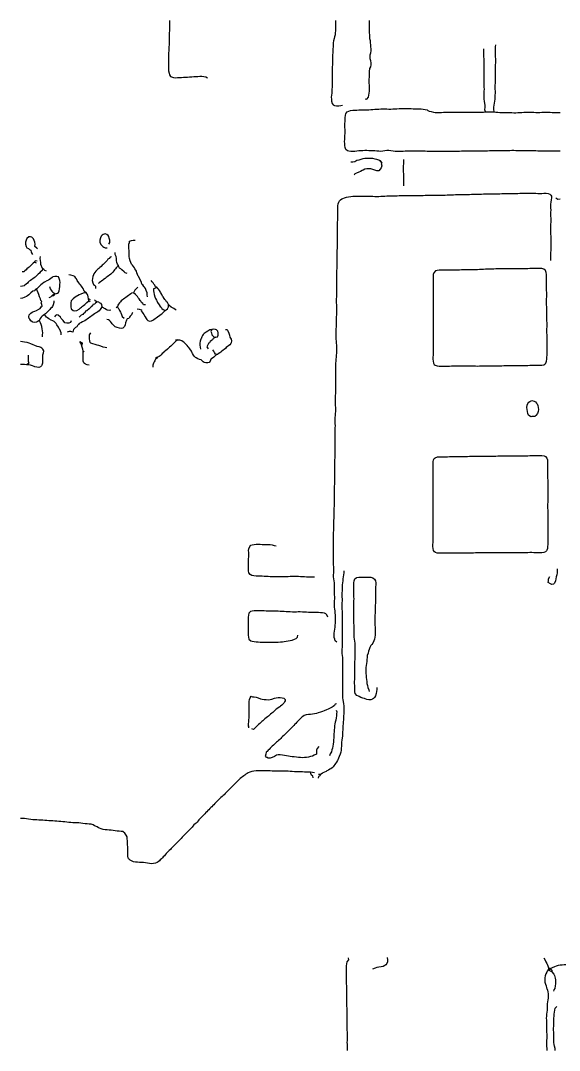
# Model space of a CAD drawing. Extents: x 0 to 511, y 0 to 511.
# Drawn here: x 0 to 268, y 0 to 511 of the extents above; entities that cross this region are included whole.
import ezdxf

# ---------------------------------------------------------------- set-up
doc = ezdxf.new("R2010")
doc.units = 0
doc.layers.get('0').update_dxf_attribs({"linetype": 'CONTINUOUS'})

msp = doc.modelspace()

# ---------------------------------------------------------------- linework, layer by layer
for points in [[(74.04, 511), (74.02, 510), (73.98, 509), (73.95, 508), (73.93, 507), (73.9, 506), (73.85, 505.01), (73.81, 504.01), (73.78, 503), (73.76, 502), (73.75, 501), (73.75, 500), (73.74, 499.01), (73.72, 498.01), (73.66, 497.02), (73.59, 496.03), (73.53, 495.01), (73.51, 494), (73.52, 493.01), (73.54, 492), (73.54, 491), (73.52, 490.01), (73.49, 489.02), (73.45, 488.02), (73.45, 487.01), (73.54, 486.04), (73.74, 484.93), (74.01, 484.01), (74.46, 483.25), (75.01, 483.02), (75.95, 482.72), (77.01, 482.67), (78.01, 482.73), (79.01, 482.78), (80, 482.83), (81, 482.86), (82.01, 482.9), (83, 482.97), (83.99, 483.06), (84.99, 483.15), (85.99, 483.22), (86.99, 483.29), (88, 483.33), (89.01, 483.35), (90.02, 483.35), (91.03, 483.29), (92.01, 483.05), (92.82, 482.59)], [(156.47, 511), (156.45, 509.98), (156.42, 508.99), (156.41, 508), (156.41, 507), (156.38, 505.99), (156.31, 504.98), (156.19, 503.97), (156.01, 503), (155.78, 502.07), (155.47, 500.92), (155.31, 499.98), (155.26, 499), (155.23, 497.99), (155.18, 496.99), (155.12, 495.99), (155.06, 495), (155.03, 494), (155.02, 493), (155.01, 492), (154.99, 491), (154.96, 490), (154.9, 489.01), (154.83, 488.01), (154.78, 487.01), (154.77, 486), (154.76, 485), (154.74, 484.01), (154.72, 483.02), (154.71, 482.01), (154.72, 481), (154.72, 480), (154.72, 479), (154.7, 478.01), (154.68, 477.01), (154.63, 476.03), (154.55, 474.95), (154.42, 473.97), (154.36, 472.99), (154.38, 472.01), (154.5, 471.04), (154.83, 469.92), (155.25, 469.17), (155.95, 468.89), (156.98, 468.72), (158.02, 468.74), (159.02, 468.88), (159.98, 469.07)], [(171.23, 472.21), (171.93, 472.09), (172.84, 473.05), (173.07, 473.99), (173.19, 474.99), (173.25, 476), (173.28, 477.01), (173.29, 478.01), (173.26, 479.02), (173.21, 480.01), (173.18, 480.99), (173.22, 481.98), (173.28, 482.99), (173.32, 484), (173.33, 485.01), (173.36, 486), (173.46, 486.94), (173.56, 487.2), (173.91, 488.02), (174.08, 488.99), (174.12, 490.01), (174.07, 491.01), (173.58, 492.06), (173.62, 492.99), (173.71, 494.08), (173.93, 495.02), (174.14, 495.98), (174.17, 497.01), (174.07, 498.01), (173.98, 499), (173.9, 499.99), (173.84, 500.98), (173.57, 501.97), (173.5, 503), (173.42, 504), (173.37, 505), (173.34, 506), (173.32, 507.01), (173.31, 508), (173.32, 509), (173.34, 509.99), (173.35, 511)], [(230.98, 465.67), (230.56, 466.75), (230.86, 467.98), (230.76, 468.97), (230.6, 469.94), (230.38, 471.04), (230.25, 472.02), (230.21, 473), (230.23, 473.99), (230.3, 474.98), (230.36, 475.99), (230.37, 477), (230.33, 478.02), (230.3, 479.01), (230.28, 480), (230.29, 480.99), (230.32, 481.99), (230.35, 482.98), (230.35, 484), (230.32, 485.02), (230.28, 486.01), (230.28, 487), (230.31, 487.99), (230.35, 489), (230.35, 490.01), (230.31, 491.01), (230.26, 492.01), (230.2, 493.01), (230.15, 494.01), (230.12, 495), (230.14, 495.99), (230.18, 496.99)], [(235.89, 499.02), (235.8, 498.01), (235.77, 497), (235.76, 496), (235.76, 495), (235.78, 493.99), (235.81, 492.99), (235.85, 492), (235.87, 491), (235.87, 490), (235.83, 489.01), (235.76, 488.02), (235.7, 487.01), (235.72, 485.99), (235.77, 484.99), (235.81, 484), (235.81, 483), (235.78, 482.01), (235.74, 481.01), (235.68, 480.02), (235.64, 479.01), (235.63, 478), (235.66, 476.99), (235.68, 475.99), (235.67, 475), (235.64, 474.01), (235.59, 473.01), (235.55, 471.98), (235.45, 470.96), (235.31, 469.96), (235.15, 468.97), (235, 468), (235, 467), (235.01, 465.76)], [(161.16, 457), (161.14, 458), (161.13, 459), (161.14, 460), (161.18, 460.99), (161.24, 461.99), (161.28, 462.99), (161.34, 463.99), (161.55, 464.92), (161.77, 465.13), (162.22, 465.67), (162.99, 466.03), (163.93, 466.32), (165.02, 466.52), (166.01, 466.58), (167.01, 466.62), (168.01, 466.65), (169.01, 466.67), (170.01, 466.7), (171.01, 466.72), (172.01, 466.74), (173.01, 466.77), (174.01, 466.83), (175.01, 466.9), (176, 466.98), (177, 467.04), (178, 467.1), (178.99, 467.14), (180, 467.17), (181.01, 467.17), (182, 467.14), (183, 467.13), (184, 467.13), (185, 467.15), (185.99, 467.18), (186.98, 467.24), (187.99, 467.32), (189, 467.38), (189.99, 467.42), (190.98, 467.43), (191.99, 467.43), (193, 467.4), (194.01, 467.35), (195.02, 467.29), (196.01, 467.23), (197.01, 467.19), (198, 467.17), (199, 467.15), (200.01, 467.1), (200.99, 466.94), (201.89, 466.67), (202.27, 466.44), (203.04, 466.1), (203.95, 465.84), (205.09, 465.56), (206.01, 465.4), (206.99, 465.38), (207.99, 465.4), (209.03, 465.43), (210.04, 465.49), (211.03, 465.55), (212.02, 465.59), (213.01, 465.61), (214, 465.61), (215, 465.61), (216, 465.59), (217, 465.58), (218.01, 465.58), (219, 465.59), (220, 465.6), (221, 465.59), (222, 465.58), (223.01, 465.58), (224.01, 465.59), (225, 465.6), (226, 465.6), (227, 465.6), (228, 465.59), (229.01, 465.59), (230.01, 465.61), (230.98, 465.67)], [(230.98, 465.67), (231.96, 465.67), (233.01, 465.67), (234.04, 465.76), (235.01, 465.76)], [(235.01, 465.76), (236.08, 465.59), (237.04, 465.49), (238.02, 465.41), (239, 465.37), (239.99, 465.38), (241, 465.4), (242.02, 465.4), (243.03, 465.37), (244.02, 465.34), (245.01, 465.31), (246, 465.31), (246.98, 465.32), (247.97, 465.36), (249.03, 465.42), (250.02, 465.48), (251, 465.54), (252, 465.56), (253.02, 465.57), (254.03, 465.53), (255.03, 465.48), (256.01, 465.44), (256.99, 465.42), (258, 465.45), (259, 465.48), (260, 465.51), (260.99, 465.51), (262.01, 465.5), (263.02, 465.48), (264.02, 465.44), (265.02, 465.4), (266.02, 465.35), (267, 465.34), (267.98, 465.35)], [(268, 446.23), (267, 446.23), (266, 446.22), (265, 446.22), (264, 446.22), (263, 446.22), (262, 446.23), (261, 446.23), (260, 446.24), (259, 446.24), (258, 446.26), (257.01, 446.28), (256.01, 446.3), (255.01, 446.31), (254, 446.33), (253, 446.34), (252, 446.35), (251, 446.36), (250, 446.36), (249, 446.37), (248.01, 446.39), (246.98, 446.42), (245.99, 446.45), (244.99, 446.46), (244, 446.46), (243, 446.44), (241.99, 446.41), (240.99, 446.38), (239.99, 446.36), (239, 446.35), (238, 446.35), (237, 446.34), (236, 446.34), (235, 446.33), (234, 446.32), (232.99, 446.3), (231.99, 446.28), (231, 446.26), (230, 446.25), (229, 446.24), (228, 446.22), (227, 446.21), (226, 446.2), (225, 446.2), (224, 446.21), (223, 446.21), (222, 446.21), (221, 446.2), (220, 446.18), (219, 446.15), (218, 446.12), (217, 446.11), (216, 446.1), (215, 446.1), (214, 446.11), (213, 446.12), (212, 446.12), (211, 446.11), (210, 446.1), (209, 446.09), (208, 446.07), (207, 446.06), (206, 446.04), (205, 446.03), (204, 446.04), (203, 446.06), (202, 446.09), (201, 446.13), (200, 446.16), (199, 446.17), (198, 446.17), (197, 446.17), (196, 446.16), (195, 446.16), (194, 446.15), (193, 446.16), (192, 446.16), (190.99, 446.14), (189.99, 446.11), (189, 446.06), (188, 446.04), (187, 446.04), (186.01, 446.09), (185.03, 446.19), (183.9, 446.41), (183, 446.51), (181.92, 446.49), (180.95, 446.31), (179.99, 446.14), (179.01, 446.11), (178.02, 446.16), (177.03, 446.23), (176.04, 446.31), (175.04, 446.37), (174.03, 446.43), (172.99, 446.44), (172.01, 446.46), (170.98, 446.47), (169.97, 446.43), (168.96, 446.37), (167.96, 446.3), (166.97, 446.21), (165.99, 446.12), (165, 446.04), (164, 446.02), (163.05, 446.17), (162.33, 446.38), (161.5, 447.09), (161.22, 448.03), (161.08, 449.01), (161.01, 450), (160.99, 451), (161.03, 452), (161.09, 452.99), (161.14, 454), (161.17, 455), (161.17, 456), (161.16, 457)], [(177.94, 441.77), (177.01, 442.03), (176.06, 442.26), (174.96, 442.5), (173.98, 442.6), (173, 442.63), (172.01, 442.61), (171.03, 442.54), (170.05, 442.4), (168.98, 442.06), (168.05, 441.81), (167.07, 441.58), (166.03, 440.92), (165.04, 440.79), (164.01, 440.77)], [(179.66, 440.46), (179.12, 440.04), (179.41, 438.93), (179.12, 437.94), (178.7, 437.3), (178.01, 436.5), (176.92, 436.51), (175.93, 436.81), (175.03, 437.12), (174.06, 437.41), (173.03, 437.41), (171.98, 437.4), (170.95, 437.2), (170.1, 436.79), (169.72, 436.58), (168.92, 436.15), (168.05, 435.85), (166.86, 435.3), (166, 435), (165.78, 434.22)], [(178.87, 441.43), (178.94, 440.93), (178.43, 441.41), (177.94, 441.77)], [(178.87, 441.43), (177.94, 441.77)], [(179.66, 440.46), (178.87, 441.43)], [(190.26, 442.02), (190.22, 440.99), (190.15, 440), (190.11, 439), (190.09, 438), (190.09, 437), (190.11, 436), (190.15, 435.01), (190.2, 434), (190.24, 433), (190.26, 432), (190.26, 430.99), (190.25, 429.99), (190.24, 428.99)], [(157.16, 202.51), (156.33, 203.25), (156.06, 204.02), (155.83, 204.96), (155.74, 205.99), (155.8, 207.01), (155.92, 208.01), (156.07, 208.99), (156.21, 209.97), (156.34, 210.95), (156.44, 211.96), (156.49, 212.98), (156.51, 213.99), (156.49, 215.01), (156.43, 216.04), (156.34, 217.05), (156.22, 218.04), (156.08, 219.01), (155.95, 220), (155.9, 221), (155.93, 222), (155.99, 223), (156.04, 224), (156.04, 225), (156, 226), (155.96, 227), (155.93, 228), (155.93, 229), (155.93, 230), (155.91, 231), (155.86, 231.99), (155.79, 232.96), (155.56, 233.98), (155.49, 234.98), (155.49, 235.96), (155.56, 237.02), (155.61, 238.01), (155.6, 238.99), (155.56, 240.03), (155.51, 241.02), (155.48, 242), (155.48, 243), (155.49, 244), (155.5, 245), (155.49, 246.02), (155.45, 247.03), (155.4, 248.02), (155.38, 249.01), (155.39, 250), (155.41, 251.02), (155.44, 252.01), (155.45, 253.01), (155.46, 254.01), (155.46, 255.01), (155.48, 256.02), (155.52, 257.02), (155.56, 258.02), (155.59, 259.02), (155.62, 260.01), (155.64, 261.01), (155.66, 262.01), (155.69, 263.01), (155.74, 264.02), (155.8, 265.01), (155.84, 266), (155.85, 267), (155.84, 268), (155.84, 269), (155.86, 270), (155.89, 271), (155.93, 272), (155.96, 273), (155.97, 274), (155.96, 275), (155.95, 276), (155.95, 277), (155.96, 278), (155.97, 279), (156.01, 280), (156.05, 281), (156.08, 282), (156.08, 283), (156.06, 284), (156.05, 285), (156.06, 286), (156.08, 287), (156.1, 288), (156.11, 289), (156.11, 290), (156.13, 291), (156.15, 291.99), (156.18, 292.99), (156.22, 293.99), (156.25, 294.99), (156.26, 296), (156.25, 297.01), (156.22, 298.01), (156.2, 299), (156.2, 299.99), (156.23, 300.99), (156.26, 301.99), (156.28, 302.99), (156.29, 304), (156.29, 305), (156.27, 306), (156.27, 307), (156.29, 307.99), (156.33, 308.99), (156.36, 310), (156.35, 311.01), (156.33, 312.01), (156.33, 313), (156.35, 313.99), (156.4, 314.98), (156.48, 316.03), (156.56, 317.02), (156.59, 318), (156.57, 319.02), (156.5, 320.03), (156.46, 321), (156.45, 322.01), (156.47, 323.01), (156.5, 324.01), (156.52, 325.01), (156.53, 326), (156.53, 327), (156.54, 328), (156.55, 329), (156.56, 330), (156.58, 331), (156.58, 332), (156.57, 333.01), (156.54, 334.01), (156.54, 335), (156.57, 336.02), (156.6, 337.02), (156.64, 338.01), (156.66, 339.01), (156.66, 340), (156.67, 341), (156.7, 342.01), (156.77, 343.02), (156.88, 344.01), (156.97, 345), (157.04, 346), (157.06, 347), (157.06, 348), (157.05, 349), (157.02, 350), (156.98, 351), (156.92, 352), (156.85, 352.99), (156.79, 353.99), (156.76, 355), (156.75, 356), (156.79, 357.01), (156.84, 358.01), (156.89, 359.01), (156.94, 360), (156.98, 361), (156.99, 362), (156.99, 363), (156.99, 364), (157.02, 365), (157.04, 366), (157.05, 367), (157.05, 368), (157.05, 369), (157.03, 370), (157.01, 371), (157, 372), (157.01, 373), (157.03, 374), (157.06, 375), (157.08, 376), (157.08, 377), (157.05, 378), (157.04, 379), (157.06, 380), (157.1, 381), (157.14, 382), (157.15, 383), (157.15, 384), (157.15, 385), (157.15, 386), (157.17, 386.99), (157.2, 387.99), (157.24, 388.99), (157.26, 390), (157.27, 391), (157.25, 392.01), (157.24, 393), (157.23, 394), (157.25, 394.99), (157.29, 395.99), (157.33, 396.99), (157.35, 398), (157.36, 399), (157.36, 400), (157.37, 401), (157.4, 401.99), (157.42, 402.99), (157.43, 404), (157.4, 404.99), (157.41, 406), (157.42, 407), (157.44, 407.99), (157.47, 408.99), (157.49, 410), (157.51, 410.99), (157.52, 412), (157.54, 413), (157.53, 414), (157.54, 414.99), (157.57, 415.99), (157.6, 417), (157.61, 418.01), (157.65, 419.03), (157.8, 420.05), (158.1, 420.96), (158.46, 421.59), (158.98, 422.03), (159.66, 422.58), (160.11, 422.75), (160.97, 423.08), (161.93, 423.33), (162.91, 423.53), (164.03, 423.7), (165, 423.8), (165.99, 423.81), (167, 423.8), (168, 423.8), (169, 423.81), (170, 423.82), (171, 423.84), (172, 423.86), (173, 423.87), (174, 423.86), (174.99, 423.83), (175.99, 423.79), (177, 423.76), (178.01, 423.77), (179.01, 423.82), (180.01, 423.88), (181, 423.95), (182, 424), (183, 424.05), (184, 424.08), (185, 424.11), (186, 424.11), (187, 424.12), (188, 424.14), (189, 424.17), (190, 424.18), (191.01, 424.16), (192, 424.16), (193, 424.16), (194, 424.16), (195, 424.17), (196, 424.19), (196.99, 424.23), (197.99, 424.26), (199, 424.27), (200, 424.28), (200.99, 424.31), (201.99, 424.35), (202.99, 424.39), (204, 424.4), (205, 424.4), (206.01, 424.38), (207, 424.37), (208, 424.38), (208.99, 424.4), (209.99, 424.43), (210.99, 424.44), (211.99, 424.46), (212.99, 424.5), (213.98, 424.54), (215.01, 424.59), (216.01, 424.64), (217.01, 424.69), (218.01, 424.73), (219, 424.74), (219.99, 424.73), (221, 424.72), (222.01, 424.74), (223.01, 424.78), (224.01, 424.82), (225, 424.85), (226, 424.87), (227, 424.88), (228, 424.9), (229, 424.93), (230, 424.96), (231, 424.98), (232, 425.01), (233, 425.02), (234, 425.04), (235, 425.05), (236, 425.07), (237, 425.09), (238, 425.11), (238.99, 425.14), (240, 425.17), (241, 425.18), (242, 425.18), (243, 425.18), (244, 425.2), (245, 425.22), (245.99, 425.25), (246.99, 425.28), (247.99, 425.31), (249, 425.33), (250, 425.34), (251.01, 425.33), (252, 425.32), (253, 425.31), (254, 425.31), (255, 425.31), (256.01, 425.29), (257.01, 425.27), (258, 425.26), (259, 425.28), (259.99, 425.31), (261.01, 425.31), (262.04, 425.15), (262.9, 424.82), (263.43, 424.45), (263.79, 423.93), (263.81, 423.02), (263.59, 422.11), (263.35, 420.95), (263.27, 419.99), (263.27, 419.01), (263.31, 418.01), (263.33, 417), (263.32, 415.99), (263.3, 415), (263.3, 414), (263.33, 413.01), (263.35, 412), (263.35, 410.99), (263.32, 409.99), (263.3, 409), (263.27, 407.99), (263.25, 407), (263.27, 406), (263.31, 405.01), (263.37, 404.02), (263.39, 403.01), (263.39, 402), (263.38, 401), (263.37, 399.99), (263.36, 399), (263.35, 397.99), (263.33, 396.99), (263.29, 395.99), (263.23, 394.99), (263.19, 393.99), (263.19, 393), (263.24, 392.01)], [(267.96, 422.39), (266.93, 422.16), (265.93, 422.82)], [(8.48, 397.7), (8.02, 398.01), (7.11, 398.96), (7.25, 400.02), (7.06, 401.01), (6.81, 401.94), (6.45, 402.72), (6.15, 403.12), (5.67, 403.6), (4.94, 403.77), (4.03, 403.68), (3.11, 402.9), (2.75, 402.1), (2.46, 401.05), (2.47, 400.08), (2.79, 398.86), (3.16, 398.27), (3.92, 397.86), (4.48, 397.36), (5.02, 397.02), (5.18, 396.08), (5.49, 395.72), (5.98, 394.99)], [(43.79, 400.13), (44.34, 400.95), (44.29, 402.01), (44.09, 403.02), (43.8, 403.9), (43.51, 404.41), (42.93, 404.92), (42.02, 405.12), (41.03, 404.93), (40.56, 404.47), (40.06, 403.96), (39.67, 403.14), (39.33, 401.98), (39.36, 401.11), (39.86, 399.91), (40.31, 399.32), (40.91, 398.88), (41.38, 398.58), (42.1, 398.21), (43.03, 398.3)], [(63.04, 374), (62.95, 374.99), (62.81, 375.96), (62.34, 377.12), (61.98, 377.99), (61.48, 378.69), (61.19, 379.13), (60.77, 379.88), (60.2, 380.27), (60.04, 381.02), (59.73, 381.9), (59.11, 383.06), (58.67, 383.86), (58.49, 384.13), (58.09, 385.03), (57.82, 385.92), (57.52, 386.63), (57.2, 387.11), (56.79, 387.87), (56.55, 388.28), (56.05, 389.03), (55.57, 389.69), (55.18, 390.14), (54.81, 390.91), (54.41, 391.84), (54.13, 393.02), (54.01, 394), (53.94, 395), (53.9, 396), (53.86, 396.99), (53.81, 397.99), (53.78, 399), (53.85, 400.03), (54.07, 400.97), (54.14, 401.59), (55.02, 401.91), (56, 402.04), (57, 402.11)], [(10.95, 387.98), (10.59, 388.82), (10.42, 389.19), (10.12, 390.05), (10, 391), (9.82, 391.97), (9.76, 392.97), (9.86, 394)], [(44.47, 393.64), (43.96, 393.03), (43.41, 392.55), (43.03, 391.97), (42.54, 391.51), (42.03, 390.97), (41.58, 390.42), (41, 390), (40.47, 389.58), (39.98, 389.02), (39.45, 388.48), (38.93, 388.07), (38.4, 387.58), (37.9, 387.1), (37.46, 386.62), (36.95, 386.04), (36.42, 385.33), (36.23, 384.9), (35.91, 384.03), (35.67, 383.05), (35.58, 381.96), (35.82, 380.94), (36.22, 380.12), (36.77, 379.72), (37.18, 379.16), (37.28, 378.07)], [(45.1, 393.83), (44.47, 393.64)], [(44.84, 393.59), (44.47, 393.64)], [(48.48, 389.63), (48.13, 390.08), (47.78, 390.94), (47.67, 391.98), (47.61, 392.97), (47.48, 393.92), (47.04, 395), (47.02, 396)], [(6.89, 391.13), (6.3, 390.68), (5.8, 390.2), (5.29, 389.7), (4.8, 389.2), (4.27, 388.71), (3.78, 388.24), (3.19, 387.76), (2.71, 387.35), (2.09, 386.88), (1.59, 386.4), (0.86, 386.34)], [(8.19, 391.61), (7.23, 391.85), (6.89, 391.13)], [(7.96, 390.66), (6.89, 391.13)], [(48.48, 389.63), (48.18, 389), (47.49, 388.4), (47.19, 387.87), (46.7, 387.27), (46.25, 386.78), (45.76, 386.21), (45.27, 385.72), (44.78, 385.24), (44.19, 384.75), (43.7, 384.37), (43.09, 383.88), (42.56, 383.52), (41.98, 383.03), (41.27, 382.59), (40.82, 382.25), (40.22, 381.75), (39.72, 381.31), (39.1, 380.85), (38.71, 380.57)], [(52.9, 385.5), (51.97, 385.85), (51.39, 386.36), (50.31, 387.32), (49.78, 387.8), (49.14, 388.08), (48.74, 388.85), (48.48, 389.63)], [(10.95, 387.98), (10.77, 387.01), (9.76, 386.2), (9.33, 385.71), (8.81, 385.2), (8.32, 384.7), (7.8, 384.23), (7.24, 383.73), (6.76, 383.34), (6.07, 382.89), (5.53, 382.55), (4.92, 382.1), (4.29, 381.63), (3.83, 381.16), (3.37, 380.66), (2.85, 380.18), (2.19, 379.69), (1.8, 379.44), (0.97, 379.14), (0, 379.03)], [(16.95, 375.37), (17.81, 375.5), (18.26, 375.68), (18.8, 376.1), (19.15, 376.95), (19.4, 377.95), (19.49, 378.99), (19.57, 380.03), (19.64, 380.99), (19.54, 382.1), (19.19, 383.1), (18.76, 383.79), (18.03, 384.07), (16.99, 384.06), (16.09, 383.84), (15.66, 383.6), (14.97, 383.04), (14.33, 382.52), (13.87, 382.21), (13.09, 381.82), (11.92, 381.15), (11.13, 380.75), (10.69, 380.33), (10.11, 379.86), (9.53, 379.43), (9.12, 378.88), (8.53, 378.44), (8.08, 377.9)], [(12.83, 386.69), (12.01, 387.01), (11.51, 387.47), (10.95, 387.98)], [(32.77, 375.77), (31.55, 376.67), (31.14, 378.06), (30.62, 378.72), (30.27, 379.19), (29.79, 379.81), (29.37, 380.25), (28.87, 380.91), (28.14, 382.07), (27.73, 382.83), (27.44, 383.27), (26.93, 383.94), (26.15, 384.4), (24.96, 384.67), (23.97, 384.79)], [(204.9, 381), (204.89, 380), (204.9, 379), (204.92, 378), (204.95, 377), (204.95, 376), (204.93, 375), (204.91, 374), (204.88, 373), (204.88, 372), (204.88, 371), (204.89, 370), (204.91, 369), (204.93, 368), (204.93, 367), (204.92, 366), (204.92, 365), (204.92, 364), (204.94, 363), (204.96, 362), (204.98, 361), (204.99, 360), (204.98, 359), (204.96, 358), (204.96, 357), (204.97, 356), (205, 355), (205.01, 354), (205.01, 353), (204.99, 352), (204.96, 351), (204.93, 350), (204.92, 349), (204.92, 348), (204.93, 347), (204.93, 346), (204.9, 345.01), (204.86, 344.01), (204.84, 343), (204.9, 341.99), (205.1, 341.03), (205.47, 340.34), (205.98, 339.97), (206.92, 339.66), (207.99, 339.53), (209.01, 339.53), (210.01, 339.55), (211.01, 339.57), (212.01, 339.58), (213.01, 339.6), (214.01, 339.62), (215.01, 339.65), (216.01, 339.68), (217.01, 339.7), (218, 339.72), (219, 339.73), (220, 339.74), (221, 339.74), (222, 339.73), (222.99, 339.7), (223.99, 339.67), (224.99, 339.63), (226, 339.61), (227, 339.6), (228, 339.62), (229.01, 339.64), (230.01, 339.67), (231, 339.69), (232, 339.71), (233, 339.72), (234, 339.74), (235, 339.75), (236, 339.76), (237, 339.76), (238, 339.75), (239, 339.76), (240, 339.78), (241, 339.81), (242, 339.83), (243, 339.85), (244, 339.87), (245, 339.88), (246, 339.88), (247, 339.88), (248, 339.88), (249, 339.88), (250, 339.88), (251, 339.9), (252, 339.93), (253, 339.96), (254, 339.98), (255, 339.99), (256, 339.99), (257, 339.99), (258, 339.99), (258.99, 340.05), (259.93, 340.26), (260.37, 340.51), (260.87, 341.07), (261.19, 341.95), (261.36, 342.97), (261.45, 344.03), (261.52, 345.03), (261.57, 346.01), (261.59, 347.01), (261.59, 348), (261.6, 349.01), (261.62, 350.01), (261.64, 351.01), (261.65, 352), (261.63, 352.99), (261.6, 353.98), (261.56, 355.03), (261.49, 356.02), (261.46, 357), (261.48, 358.01), (261.5, 359.01), (261.52, 360), (261.5, 361.01), (261.46, 362.02), (261.42, 363.01), (261.39, 364), (261.38, 365), (261.4, 366.01), (261.42, 367.01), (261.4, 368.01), (261.37, 369.01), (261.33, 370.01), (261.3, 371), (261.3, 372), (261.32, 372.99), (261.36, 373.99), (261.38, 374.99), (261.38, 376.01), (261.33, 377.02), (261.28, 378.01), (261.26, 379), (261.27, 379.99), (261.29, 381), (261.29, 382), (261.27, 383), (261.25, 384.01), (261.22, 385.01), (261.09, 386.02), (260.81, 386.92), (259.93, 387.72), (259, 387.92), (258, 387.96), (257, 387.95), (256, 387.94), (255, 387.93), (254, 387.92), (253, 387.91), (252, 387.89), (251, 387.88), (250, 387.86), (249, 387.86), (248, 387.85), (247, 387.83), (246, 387.82), (245, 387.81), (244, 387.8), (243, 387.81), (242, 387.81), (241, 387.82), (240, 387.83), (239, 387.82), (238, 387.81), (237.01, 387.79), (236.01, 387.76), (235.01, 387.73), (234, 387.7), (233, 387.68), (232.01, 387.65), (231.01, 387.61), (229.97, 387.55), (228.98, 387.48), (227.99, 387.42), (226.99, 387.38), (226, 387.36), (225, 387.35), (224, 387.35), (223, 387.35), (222, 387.35), (221, 387.34), (219.99, 387.31), (218.99, 387.28), (217.99, 387.24), (216.99, 387.2), (216, 387.17), (215, 387.15), (214, 387.13), (213, 387.11), (212, 387.1), (211, 387.1), (210, 387.1), (209, 387.1), (208, 387.1), (207, 387.02), (206.09, 386.77), (205.24, 385.91), (205.01, 385), (204.92, 384), (204.91, 383), (204.9, 382), (204.9, 381)], [(16.95, 375.37), (16.08, 376.11), (15.75, 376.76), (15.32, 377.24), (14.87, 377.93), (14.56, 378.92)], [(58.28, 378.71), (57.78, 378.23), (57.25, 377.79), (56.78, 377.17), (56.38, 376.6), (56.02, 375.89)], [(67.67, 378.76), (66.96, 378.94), (66.68, 379.78), (66.23, 380.18), (65.81, 380.87), (65.33, 381.31), (64.95, 381.97)], [(67.67, 378.76), (67.02, 378.29), (66.09, 377.82), (66.04, 376.98), (66.18, 376.01), (66.29, 375.09), (66.76, 373.95), (67.04, 373.02), (67.5, 372.24), (67.69, 371.88), (68.07, 371.04), (68.83, 369.89), (69.31, 369.18), (69.76, 368.76), (70.22, 368.2), (70.86, 367.7), (71.88, 367.21)], [(73.47, 370.19), (73.06, 371.05), (72.52, 371.44), (72.16, 372.12), (71.62, 372.68), (71.31, 373.17), (70.88, 373.92), (70.56, 374.24), (70.14, 375.07), (69.73, 375.85), (69.46, 376.27), (69.05, 377.03), (68.57, 377.79), (68.13, 378.13), (67.67, 378.76)], [(8.08, 377.9), (7.3, 377.47), (7.02, 376.96), (6.15, 376.71), (5.06, 375.94), (4.06, 374.93), (3.48, 374.43), (2.97, 374.07), (2.14, 373.74), (1.79, 373.58), (0.93, 373.24), (0, 373.17)], [(9.08, 361.94), (8.26, 361.58), (7.9, 361.41), (7.01, 361.25), (6.17, 361.32), (5.76, 361.53), (5.07, 362.07), (4.61, 362.83), (4.33, 363.22), (4.18, 364.04), (4.26, 364.98), (5.1, 365.87), (5.82, 366.28), (6.17, 366.42), (7.04, 366.89), (7.93, 367.19), (9.07, 367.84), (9.81, 368.18), (10.16, 368.9), (10.69, 369.32), (10.49, 370.11), (10.31, 371.01), (10.52, 371.59), (10.12, 372.04), (9.89, 372.95), (9.46, 373.9), (9.03, 375.01), (8.69, 375.91), (8.28, 377.03), (8.08, 377.9)], [(14.21, 373.6), (15.11, 373.85), (16.03, 374.91)], [(16.95, 375.37), (16.5, 374.4), (15.81, 374.21), (16.03, 374.91)], [(16.03, 374.91), (16.95, 375.37)], [(32.77, 375.77), (31.98, 375.85), (31.09, 375.67), (29.9, 375.24), (29.06, 374.88), (28.29, 374.46), (27.89, 374.26), (27.11, 373.82), (26.07, 372.93), (25.58, 372.43), (25.15, 371.87), (25.02, 371), (24.92, 370), (24.97, 369), (25.13, 368.04), (26.1, 367.15), (27, 366.98), (27.94, 367.11), (29.09, 367.89), (29.78, 368.4), (30.19, 368.8), (30.81, 369.26), (31.25, 369.64), (31.86, 370.17), (32.9, 371.08), (33.85, 371.97)], [(33.69, 372.99), (33.63, 373.93), (33.46, 374.79), (33.25, 375.16), (32.77, 375.77)], [(56.02, 375.89), (55.17, 375.76), (54.7, 375.39), (54.11, 374.89), (53.53, 374.52), (52.95, 374.08), (52.22, 373.68), (51.74, 373.31), (51.15, 372.79), (50.68, 372.51), (50.05, 371.95), (49.57, 371.43), (49.17, 370.87), (48.66, 370.22), (48.3, 369.77), (48.21, 368.97)], [(62.01, 370.03), (60.98, 369.98), (60.72, 370.6), (60.14, 371.09), (59.73, 371.79), (59.38, 372.19), (58.97, 372.98), (58.41, 373.51), (58.13, 374.11), (57.59, 374.67), (57.07, 375.12), (56.02, 375.89)], [(16.52, 372.01), (16.59, 371.15), (16.26, 369.92), (15.9, 369.1), (15.47, 368.66), (14.93, 368.07), (14.5, 367.58), (13.95, 367.05), (13.4, 366.56), (12.95, 366.05), (12.33, 365.51), (11.94, 365.09)], [(40.4, 368.97), (39.88, 368.1), (39.6, 367.66), (39, 367), (38.33, 366.54), (37.9, 366.19), (37.14, 365.77), (36.65, 365.56), (36.01, 364.99), (35.34, 364.52), (34.88, 364.16), (34.22, 363.7), (33.75, 363.3), (33.12, 362.84), (32.62, 362.55), (31.97, 362.06), (31.15, 361.66), (30.77, 361.47), (29.97, 361.07), (29.14, 360.67), (28.8, 360.21), (28.26, 359.72), (27.96, 359.03), (27.24, 358.69), (26.21, 357.78), (25.97, 356.44), (25.02, 356.76), (24.07, 356.68), (23.09, 356.41)], [(37.88, 371.58), (37.93, 371.35), (37.3, 370.86), (36.79, 370.31), (35.97, 370.05), (35.66, 369.49), (35.02, 368.99), (34.01, 367.98), (32.97, 367.06), (32.3, 366.89), (31.95, 366.07), (31.22, 365.67), (30.93, 365.08), (30.06, 364.87), (29.06, 363.85)], [(33.85, 371.97), (33.69, 372.99)], [(34.72, 372.45), (33.69, 372.99)], [(34.53, 371.4), (33.85, 371.97)], [(36.65, 372.48), (37.06, 372.07), (37.88, 371.58)], [(37.88, 371.58), (38.72, 371.46), (39.09, 371.15), (39.74, 370.78), (40.18, 370.08), (40.4, 368.97)], [(44.84, 367.28), (44.03, 367.09), (43.18, 367.33), (42.71, 367.56), (41.98, 367.98), (40.53, 368.83), (40.4, 368.97)], [(48.21, 368.97), (47.48, 368.51)], [(48.21, 368.97), (48.53, 368.23), (48.78, 367.91), (49.22, 367.13), (49.56, 366.3), (49.86, 365.95), (50.2, 365.09), (50.53, 364.2), (51.46, 363.29)], [(57.99, 367.98), (58.89, 367.76), (60.06, 367.45), (59.94, 366.94), (60.43, 366.31), (60.76, 365.84), (61.19, 365.11), (61.92, 363.96), (62.36, 363.23), (62.71, 362.74), (63.17, 362.2), (63.97, 361.84), (65.01, 361.98), (65.77, 362.33), (66.23, 362.68), (66.85, 363.17), (67.36, 363.58), (67.95, 364.07), (69.1, 364.85), (69.77, 365.31), (70.28, 365.7), (70.82, 366.19), (71.37, 366.65), (71.88, 367.21)], [(71.88, 367.21), (72.32, 367.46), (72.99, 368.01), (73.55, 369), (73.47, 370.19)], [(77.21, 367.23), (76.78, 367.69), (76.09, 368.17), (74.85, 368.77), (73.66, 369.84), (73.47, 370.19)], [(11.94, 365.09), (11.2, 364.69), (10.73, 364.35), (10.18, 363.82), (9.77, 363.12), (9.54, 362.68), (9.08, 361.94)], [(20.21, 355), (20.19, 356.08), (19.84, 356.93), (19.43, 357.66), (19.23, 358.1), (18.84, 358.91), (18.07, 360.05), (17.61, 360.66), (17.12, 361.13), (16.64, 361.62), (15.99, 361.98), (15.14, 362.42), (14.02, 363.03), (13.42, 363.58), (12.9, 363.89), (11.94, 365.09)], [(25.06, 361.98), (24.85, 361.18), (24.04, 360.84), (22.95, 360.78), (22.06, 361.07), (21.16, 362.13), (20.6, 362.67), (20.21, 363.17), (19.81, 363.87), (18.72, 364.76), (18.02, 364.96), (17.4, 364.67), (16.91, 364.05)], [(55.78, 366.18), (55.45, 365.79), (55.04, 364.97), (54.46, 364.35), (54.1, 363.91), (53.73, 363.13), (52.94, 363.08), (52.57, 362.38), (52.14, 360.97), (51.97, 360.01), (51.55, 359.13), (50.85, 358.44), (49.96, 358.16), (49.07, 358.34), (47.93, 358.77), (47.05, 359.07), (46.65, 359.41), (45.98, 359.98), (45.44, 360.58), (45.14, 361.09), (44.67, 361.73), (44.11, 362.14), (43.63, 362.59), (42.9, 362.75)], [(10.83, 354.03), (10.95, 355), (11, 356), (10.95, 356.99), (10.79, 357.97), (10.51, 359.15), (10.28, 360.12), (9.92, 360.97), (9.44, 362.06), (9.08, 361.94)], [(95.04, 357.8), (94.05, 357.52), (93.02, 356.89), (92.22, 356.46), (91.21, 355.72), (90.74, 355.21), (90.43, 354.74), (90.01, 354), (89.69, 353.15), (89.6, 352.91), (89.28, 351.94), (89.09, 350.98), (89.04, 350), (89.17, 349.03), (89.34, 348.02)], [(95.04, 357.8), (94.69, 357.24), (94.51, 356.69), (94.78, 355.99), (95.05, 355.03), (96.01, 354.02), (97.02, 353.93)], [(97.94, 356.96), (97.27, 357.48), (96.86, 357.74), (95.98, 357.83), (95.04, 357.8)], [(101.87, 357.77), (102.57, 357.76), (102.98, 356.99), (103.53, 355.91), (103.76, 354.96), (103.91, 353.93), (104.66, 352.91), (104.79, 352.02), (104.67, 351.16), (104.47, 350.77), (103.96, 350.06), (103.3, 349.57), (102.84, 349.21), (102.2, 348.74), (101.72, 348.34), (101.1, 347.87), (100.58, 347.52), (100.02, 346.98), (99.48, 346.41), (98.95, 346.07), (98.18, 345.6), (97.79, 345.36)], [(42.9, 348.56), (41.96, 348.78), (40.97, 348.93), (39.89, 349.48), (38.95, 349.75), (37.99, 349.97), (37.09, 350.28), (35.9, 350.66), (34.87, 350.88), (34.49, 351.25), (34.39, 352.06), (34.32, 353.02), (34.23, 354.04), (34.21, 355.02), (34.85, 356.08)], [(79.06, 352.38), (77.9, 352.61), (76.89, 352.47)], [(97.02, 353.93), (95.75, 353.32), (95.36, 352.67), (94.81, 352.2), (94.25, 351.72), (93.79, 351.18), (93.4, 350.69), (92.96, 350.03), (92.45, 349.15), (93.18, 348.14)], [(97.02, 353.93), (97.8, 354.14), (98.13, 354.97), (98.19, 356.04), (97.94, 356.96)], [(0, 351.87), (0.98, 351.82), (1.95, 351.67), (3.13, 351.37), (4.03, 351.1), (4.91, 350.75), (6.09, 350.24), (6.97, 349.93), (8.06, 349.52), (9.09, 349.27), (9.99, 348.99), (10.54, 348.6), (10.93, 347.97), (11.46, 347.15), (11.24, 345.93), (10.96, 345.01), (10.85, 344.01), (10.84, 343), (10.85, 342), (10.81, 341.01), (10.62, 340.08), (10.43, 339.74), (9.92, 339.13), (9, 338.94), (8, 338.99), (7.1, 339.27), (6.67, 339.42), (5.94, 339.73), (4.99, 339.95), (4.02, 340.19), (3.01, 340.24)], [(30.25, 350.08), (29.94, 350.98), (29.5, 351.81)], [(29.5, 351.81), (30.54, 351.15), (30.42, 350), (30.25, 350.08)], [(31.12, 347.02), (30.9, 347.96), (30.61, 348.89), (30.25, 350.08)], [(79.06, 352.38), (78.85, 352.44), (77.84, 352.41), (77.1, 351.9), (76.64, 351.41), (76.07, 350.94), (75.71, 350.38), (75.1, 349.9), (74.66, 349.44), (74.05, 348.94), (73.5, 348.5), (73.01, 347.99), (71.93, 347.09), (71.29, 346.73), (70.81, 346.21), (70.33, 345.83), (69.89, 345.12), (69.26, 344.63), (68.8, 344.31), (68.01, 343.98)], [(97.79, 345.36), (96.99, 345.02), (96.54, 344.47), (96.01, 343.99), (94.89, 343.1), (94.45, 342.94), (94.1, 341.93), (93.66, 341.37), (92.96, 341.15), (92.03, 341.13), (91.23, 341.31), (90.76, 341.72), (90.13, 342.18), (89.64, 342.66), (88.94, 342.85), (88.05, 343.15), (87.25, 343.59), (86.89, 343.85), (86.4, 344.27), (85.97, 344.98), (85.44, 345.75), (85.28, 346.15), (84.88, 346.93), (84.1, 348.06), (83.65, 348.73), (83.24, 349.2), (82.76, 349.78), (82.27, 350.26), (81.79, 350.79), (81.25, 351.27), (80.79, 351.68), (80.03, 352.07), (79.06, 352.38)], [(97.79, 345.36), (96.87, 345.41), (96.41, 346.32), (95.98, 346.98), (95.49, 347.59)], [(3.85, 345.02), (3.78, 344), (3.77, 342.98), (3.72, 342.04), (4.04, 340.96), (3.27, 340.4), (3.01, 340.24)], [(34.02, 340.09), (33.07, 340.26), (32.3, 340.46), (31.81, 340.82), (31.44, 341.25), (31.13, 342.03), (31.02, 343), (31.04, 344), (31.11, 344.99), (31.15, 346), (31.12, 347.02)], [(31.65, 346.65), (31.12, 347.02)], [(68.01, 343.98), (67.58, 343.33), (67.08, 342.92), (66.72, 342.17), (66.34, 341.74), (65.99, 341), (65.73, 340.06), (65.69, 339)], [(68.01, 343.98), (67.08, 343.65)], [(3.01, 340.24), (2.03, 340.28), (1.04, 340.37), (0, 340.43)], [(253.42, 314.36), (252.37, 315.13), (252.02, 316.01), (251.78, 316.95), (251.59, 317.95), (251.5, 319.03), (251.71, 320.09), (252.06, 320.97), (252.49, 321.6), (252.97, 322.04), (253.95, 322.46), (255.08, 322.18), (255.82, 321.82), (256.32, 321.21), (256.59, 320.85), (256.91, 319.98), (257.13, 319.02), (257.22, 318.01), (257.12, 316.97), (256.85, 316.06), (256, 315), (255.41, 314.57), (254.78, 314.55), (253.94, 314.62), (253.42, 314.36)], [(261.88, 252), (261.86, 251), (261.81, 250.01), (261.69, 249.03), (261.41, 248.15), (261.17, 247.88), (260.77, 247.39), (259.98, 247.08), (259, 246.96), (258, 246.96), (257, 246.97), (256, 246.98), (255, 246.98), (254, 246.99), (253, 246.99), (252, 246.98), (251, 246.97), (250, 246.95), (249, 246.92), (248, 246.89), (247, 246.86), (246, 246.83), (245, 246.82), (244, 246.82), (242.99, 246.85), (242, 246.89), (241, 246.93), (240, 246.95), (239, 246.96), (238, 246.96), (237, 246.96), (236, 246.95), (235, 246.95), (234, 246.94), (233, 246.93), (232, 246.92), (231, 246.9), (230, 246.89), (229, 246.88), (228, 246.86), (227, 246.84), (226, 246.82), (225, 246.81), (224, 246.8), (223, 246.78), (222, 246.77), (221, 246.76), (220, 246.75), (219, 246.75), (218, 246.75), (217, 246.74), (216, 246.73), (215, 246.73), (214, 246.73), (213, 246.73), (212, 246.72), (211, 246.71), (210, 246.71), (209, 246.7), (208, 246.7), (206.96, 246.79), (206.03, 247.05), (205.56, 247.44), (205.14, 248.05), (204.93, 248.99), (204.86, 250), (204.87, 251), (204.88, 252), (204.89, 253), (204.9, 254), (204.91, 255), (204.93, 256), (204.95, 257), (204.98, 258), (205.01, 259), (205.02, 260), (205.02, 261), (204.99, 262), (204.97, 263), (204.98, 264), (205.01, 265), (205.02, 266), (205, 267), (204.96, 268), (204.93, 269), (204.91, 270), (204.92, 271), (204.95, 272), (204.99, 273), (205.01, 274), (205.01, 275), (204.99, 276), (204.97, 277), (204.97, 278), (204.98, 279), (205, 280), (205, 281), (204.99, 282), (204.97, 283), (204.94, 284), (204.92, 285), (204.92, 286), (204.94, 287), (204.95, 288), (204.95, 289), (204.94, 290), (204.93, 291), (204.97, 292), (205.13, 292.97), (205.5, 293.75), (205.94, 294.09), (207.03, 294.52), (208, 294.6), (209, 294.6), (210, 294.59), (211, 294.59), (212, 294.6), (213.01, 294.63), (214.01, 294.65), (215.01, 294.67), (216, 294.69), (217, 294.7), (218, 294.7), (219, 294.71), (220, 294.73), (221, 294.75), (222, 294.77), (223.01, 294.81), (224.01, 294.84), (225, 294.88), (226, 294.9), (227, 294.91), (228, 294.89), (229, 294.88), (230, 294.86), (231, 294.85), (232, 294.85), (233, 294.86), (234, 294.88), (235, 294.91), (236, 294.93), (237, 294.96), (238, 294.98), (239, 295), (240, 295.01), (241, 295.01), (242, 295.02), (243, 295.03), (244, 295.04), (245, 295.04), (246, 295.04), (247, 295.05), (248, 295.06), (249, 295.07), (250, 295.08), (251, 295.09), (252, 295.11), (253, 295.13), (254, 295.15), (255, 295.17), (256, 295.18), (257, 295.19), (258, 295.2), (259.01, 295.18), (260.01, 295.03), (260.78, 294.69), (261.45, 293.92), (261.67, 292.98), (261.73, 292), (261.76, 290.99), (261.78, 289.99), (261.8, 289), (261.82, 288), (261.81, 287), (261.79, 286), (261.79, 285), (261.82, 283.99), (261.86, 282.99), (261.88, 282), (261.89, 281), (261.88, 280), (261.87, 279), (261.85, 278), (261.85, 277), (261.87, 276), (261.9, 275), (261.9, 274), (261.88, 273.01), (261.84, 272.01), (261.81, 271), (261.81, 270), (261.82, 269), (261.86, 267.99), (261.89, 267), (261.9, 266), (261.9, 265), (261.89, 264), (261.9, 263), (261.91, 262), (261.93, 261), (261.93, 260), (261.92, 259), (261.9, 258), (261.87, 257), (261.85, 256), (261.85, 255), (261.86, 254), (261.88, 253), (261.88, 252)], [(146, 234.82), (145, 234.83), (144, 234.85), (143, 234.88), (142, 234.89), (141, 234.92), (140, 234.96), (139, 235.03), (138, 235.09), (137, 235.1), (136, 235.12), (135, 235.13), (133.99, 235.09), (133, 234.98), (132, 234.93), (131, 234.94), (130, 234.97), (129, 234.99), (128, 235.01), (127, 235.03), (126, 235.05), (125, 235.05), (124, 235.06), (123, 235.09), (122.01, 235.13), (121.01, 235.18), (120.02, 235.25), (119.02, 235.31), (118.01, 235.36), (117, 235.38), (115.88, 235.42), (115.07, 235.57), (114.85, 235.68), (114.09, 236.07), (113.42, 237.04), (113.26, 238.02), (113.18, 239.01), (113.14, 240), (113.14, 241), (113.16, 241.99), (113.21, 242.99), (113.26, 243.98), (113.31, 244.98), (113.33, 246), (113.31, 247.02), (113.3, 248), (113.4, 248.95), (113.87, 250.09), (114.35, 250.72), (115.04, 250.89), (115.99, 251.08), (117, 251.17), (118.01, 251.17), (119.01, 251.14), (120, 251.1), (121, 251.06), (122, 251.03), (123, 251.01), (124, 250.97), (124.97, 250.81), (125.95, 250.58), (127.03, 250.45)], [(160.53, 238), (160.53, 237.03), (160.44, 235.96), (160.3, 234.96), (160.16, 233.97), (160.02, 233), (159.88, 232.01), (159.78, 231.01), (159.74, 230), (159.72, 229.01), (159.68, 228.02), (159.63, 227.01), (159.62, 226), (159.64, 224.99), (159.67, 223.99), (159.68, 223), (159.66, 222.01), (159.63, 221), (159.63, 220), (159.65, 219), (159.67, 218), (159.69, 217), (159.7, 215.99), (159.7, 215), (159.7, 214), (159.7, 212.99), (159.73, 211.99), (159.76, 210.99), (159.79, 209.99), (159.82, 209), (159.81, 208), (159.79, 207.01), (159.77, 206.01), (159.75, 205), (159.75, 204), (159.77, 203), (159.79, 202), (159.77, 201.02), (159.71, 200.03), (159.61, 199.02), (159.58, 197.99), (159.66, 196.96), (159.77, 195.97), (159.88, 194.99), (159.94, 194), (159.96, 193), (159.94, 192), (159.91, 191), (159.91, 190), (159.93, 189), (159.95, 188), (159.94, 187), (159.92, 186), (159.89, 185), (159.87, 184), (159.87, 183), (159.88, 182), (159.91, 181), (159.94, 180), (159.95, 179), (159.95, 178), (159.93, 177), (159.92, 176), (159.94, 175), (160.04, 174), (160.21, 173.05), (160.46, 171.94), (160.61, 170.99), (160.65, 170.01), (160.59, 169), (160.55, 168), (160.52, 167.01), (160.47, 165.98), (160.4, 164.96), (160.33, 163.96), (160.25, 162.98), (160.17, 161.98), (160.1, 160.99), (160.04, 160), (160.01, 159), (159.98, 158), (159.94, 157), (159.87, 156.01), (159.72, 155.04), (159.54, 153.96), (159.46, 152.98), (159.42, 151.98), (159.39, 150.96), (159.33, 149.96), (159.24, 148.96), (159.07, 147.98), (158.79, 147.07), (158.32, 145.89), (158, 145), (157.58, 144.23), (157.37, 143.83), (156.97, 143.02), (156.49, 142.42), (156.14, 141.9), (155.65, 141.26), (155.23, 140.77), (154.75, 140.26), (154.14, 139.79), (153.64, 139.5), (152.96, 139.07), (152.15, 138.65), (151.78, 138.47), (150.96, 138.1), (150.17, 137.7), (149.74, 137.42), (149.04, 136.95)], [(266.59, 239), (266.61, 238.01), (266.52, 236.94), (266.31, 235.93), (266.07, 234.98), (265.86, 234.03), (265.65, 233.07), (265.18, 231.88), (264.68, 231.28), (263.95, 231.15), (263.18, 231.52), (262.08, 232.12), (262.32, 232.98), (262.23, 233.94), (262.98, 235.08)], [(176.97, 180), (176.95, 179.01), (176.85, 178.03), (176.68, 177.08), (176.25, 175.88), (175.86, 175.08), (175.29, 174.58), (174.85, 174.26), (174.01, 173.95), (172.99, 173.91), (172.01, 174.06), (171.12, 174.38), (170.79, 174.55), (169.95, 174.86), (169.03, 175.13), (168.27, 175.59), (167.84, 175.7), (167.11, 176.11), (166.22, 177.04), (166.06, 178), (166.02, 179), (166, 180), (165.96, 181), (165.94, 182), (165.94, 183), (165.97, 184), (166, 185), (166.03, 186), (166.05, 187), (166.06, 188), (166.04, 189), (166.02, 190), (166.02, 191), (166.05, 192), (166.09, 193), (166.14, 193.99), (166.18, 194.99), (166.22, 195.99), (166.25, 196.99), (166.24, 198), (166.23, 199.01), (166.23, 200), (166.24, 201), (166.16, 202.02), (166, 203), (165.85, 203.98), (165.75, 204.98), (165.71, 205.99), (165.69, 207), (165.69, 208), (165.68, 209), (165.66, 209.99), (165.63, 210.98), (165.58, 211.98), (165.55, 213), (165.56, 213.99), (165.56, 215), (165.56, 215.99), (165.54, 216.99), (165.52, 217.98), (165.51, 219), (165.52, 220), (165.54, 220.99), (165.59, 221.97), (165.62, 223.02), (165.64, 224), (165.61, 224.99), (165.57, 225.99), (165.55, 227), (165.57, 227.98), (165.6, 228.99), (165.59, 230.01), (165.6, 231), (165.61, 232.01), (165.74, 233.05), (166.01, 233.99), (166.74, 234.53), (167.08, 234.63), (168.02, 234.79), (169, 234.85), (170, 234.86), (171, 234.86), (172, 234.85), (173, 234.82), (173.99, 234.76), (174.93, 234.55), (175.86, 233.89), (176.24, 233.07), (176.41, 232.03), (176.4, 231), (176.37, 230.01), (176.36, 229), (176.34, 227.99), (176.32, 226.99), (176.31, 226), (176.33, 225.01), (176.33, 224), (176.29, 222.98), (176.25, 221.99), (176.2, 220.99), (176.16, 219.99), (176.13, 219), (176.1, 218), (176.07, 217), (176.04, 216), (176, 215), (175.95, 214), (175.93, 213), (175.96, 212), (176.04, 211), (176.12, 210.01), (176.17, 209.01), (176.2, 208.01), (176.2, 207), (176.16, 205.99), (176.04, 204.99), (175.83, 204.04), (175.5, 203.19), (174.94, 202.04), (174.55, 201.45), (174.06, 200.96), (173.66, 200.19), (173.44, 199.92), (173.15, 198.96), (172.89, 198.03), (172.59, 197.09), (172.24, 195.94), (172.13, 194.99), (172.03, 194), (171.92, 193.01), (171.79, 192.03), (171.66, 191.04), (171.56, 190.03), (171.51, 189.01), (171.53, 188.01), (171.58, 187.03), (171.64, 185.98), (171.72, 184.98), (171.81, 183.98), (171.92, 182.99), (172.08, 182.01), (172.27, 181.05), (172.52, 180.07), (172.93, 178.97), (173.2, 178.06)], [(152.59, 214.95), (152.16, 216.14), (151.66, 216.66), (150.99, 216.97), (150.01, 217.1), (149.01, 217.17), (148.02, 217.24), (147.02, 217.31), (146, 217.35), (145, 217.35), (144, 217.34), (143.02, 217.36), (142.03, 217.4), (140.97, 217.45), (140, 217.53), (138.94, 217.58), (137.88, 217.59), (137.03, 217.47), (136.01, 217.48), (135, 217.52), (133.98, 217.57), (132.98, 217.62), (131.98, 217.68), (130.99, 217.74), (129.99, 217.8), (128.99, 217.86), (128, 217.9), (127, 217.92), (126, 217.93), (125, 217.94), (124, 217.95), (123, 217.98), (122, 218.01), (121, 218.05), (120, 218.08), (119, 218.12), (118.01, 218.16), (117, 218.18), (115.99, 218.13), (115.01, 217.98), (114.17, 217.76), (113.36, 216.9), (113.17, 215.98), (113.09, 215), (113.06, 214), (113.05, 213), (113.06, 212), (113.08, 211), (113.1, 210), (113.12, 209), (113.12, 208), (113.09, 207), (113.1, 206), (113.19, 205.02), (113.39, 204.08), (114.31, 203.31), (115.05, 203.14), (115.98, 202.88), (116.98, 202.75), (117.99, 202.68), (118.98, 202.62), (119.99, 202.59), (120.99, 202.6), (121.99, 202.61), (122.99, 202.58), (123.99, 202.53), (124.99, 202.5), (125.99, 202.5), (126.98, 202.53), (127.98, 202.59), (129.04, 202.7), (130.03, 202.79), (131.01, 202.92), (131.99, 203.07), (132.96, 203.24), (133.93, 203.42), (134.94, 203.58), (136, 204), (136.85, 204.41), (137.53, 205.08), (137.7, 206.02)], [(113.18, 160.99), (113.21, 161.98), (113.31, 162.97), (113.41, 164.05), (113.49, 165.03), (113.52, 166), (113.51, 167.01), (113.48, 168.01), (113.47, 169), (113.47, 170), (113.47, 171), (113.49, 172), (113.56, 173.05), (113.75, 174.07), (114.06, 174.97), (114.56, 175.74), (115.22, 175.46), (116.03, 175.41), (117.09, 175.32), (118.01, 175.03), (119.17, 174.47), (120.05, 174.28), (121.01, 174.14), (122, 174.05), (123, 174.02), (123.98, 174.1), (124.88, 174.33), (126.08, 174.77), (126.99, 175.02), (127.99, 175.14), (129.01, 175.1), (129.97, 174.92), (130.7, 174.74), (131.45, 174.15), (131.41, 173.38), (131.1, 172.95), (130.76, 172.23), (130.23, 171.74), (129.75, 171.29), (129.16, 170.8), (128.78, 170.43), (128.02, 169.96), (127.35, 169.51), (126.87, 169.17), (126.27, 168.7), (125.78, 168.23), (125.25, 167.74), (124.77, 167.27), (124.18, 166.79), (123.71, 166.37), (123.1, 165.88), (122.63, 165.51), (122, 165), (121.39, 164.46), (120.91, 164.11), (120.33, 163.6), (119.84, 163.19), (119.27, 162.7), (118.78, 162.27), (118.2, 161.78), (117.71, 161.26), (117.25, 160.78), (116.77, 160.2), (116.17, 159.78), (115.74, 159.23), (114.86, 159.51)], [(156.97, 172.04), (156.32, 171.76), (155.94, 171.09), (155.23, 170.67), (154.79, 170.34), (154.04, 169.91), (153.18, 169.52), (152.83, 169.35), (152.03, 168.94), (150.86, 168.43), (149.97, 168.09), (149.06, 167.8), (147.87, 167.44), (146.95, 167.18), (146.01, 166.96), (145.02, 166.81), (144.02, 166.72), (143.03, 166.64), (141.9, 166.44), (140.95, 166.11), (140.22, 165.73), (139.76, 165.34), (139.14, 164.85), (138.65, 164.34), (138.16, 163.85), (137.68, 163.31), (137.2, 162.82), (136.72, 162.29), (136.19, 161.81), (135.7, 161.28), (135.2, 160.8), (134.71, 160.29), (134.2, 159.8), (133.71, 159.31), (133.18, 158.82), (132.68, 158.31), (132.19, 157.82), (131.71, 157.29), (131.19, 156.81), (130.7, 156.31), (130.18, 155.82), (129.69, 155.29), (129.21, 154.8), (128.73, 154.3), (128.16, 153.82), (127.66, 153.36), (127.12, 152.87), (126.63, 152.41), (126.08, 151.91), (125.57, 151.46), (125.05, 150.94), (124.5, 150.45), (124.06, 149.94), (123.5, 149.37), (123.06, 148.94), (122.55, 148.25), (122.06, 147.93), (121.82, 147.07), (121.57, 145.9), (122.19, 145.49)], [(156.69, 168.87), (157.03, 168), (157.01, 167), (156.88, 166.02), (156.73, 165.05), (156.54, 163.89), (156.29, 162.95), (156.13, 161.98), (156.02, 161), (155.93, 160.01), (155.85, 159.01), (155.77, 158.02), (155.69, 157.02), (155.61, 156.03), (155.54, 155.02), (155.48, 154.03), (155.4, 153.05), (155.26, 151.97), (155.1, 150.98), (154.91, 150.02), (154.69, 149.07), (154.45, 148.13), (153.84, 147.08), (153.46, 146.22)], [(113.31, 160.02), (113.18, 160.99)], [(113.49, 160.65), (113.18, 160.99)], [(148.22, 150.85), (147.41, 149.84), (147.06, 148.98), (147.05, 147.96), (147.01, 146.98), (145.87, 146.43), (144.97, 146.07), (144.05, 145.79), (143.05, 145.57), (141.95, 145.34), (141, 145.26), (140.02, 145.25), (139.03, 145.3), (138.05, 145.39), (137.06, 145.49), (135.96, 145.62), (134.97, 145.75), (133.98, 145.88), (133.01, 146.04), (132.03, 146.2), (131.03, 146.36), (130.03, 146.53), (128.99, 146.6), (128.04, 146.6), (127.14, 146.49), (126.14, 145.78), (124.9, 145.31), (123.99, 145.03), (123, 145.01), (122.19, 145.49)], [(144, 138.06), (143, 138.07), (142, 138.07), (141.01, 138.11), (140.01, 138.16), (139.01, 138.19), (138, 138.21), (137, 138.23), (136.01, 138.28), (134.95, 138.4), (133.97, 138.46), (132.99, 138.5), (132, 138.51), (130.99, 138.51), (129.99, 138.5), (128.98, 138.51), (127.99, 138.54), (127.02, 138.55), (126.02, 138.57), (124.99, 138.61), (123.98, 138.67), (122.98, 138.73), (121.99, 138.76), (121, 138.78), (120, 138.78), (119.01, 138.77), (118.01, 138.74), (117.02, 138.7), (115.93, 138.58), (114.92, 138.39), (113.96, 138.12), (113.12, 137.8), (112.5, 137.43), (111.95, 137.07), (111.32, 136.62), (110.83, 136.23), (110.21, 135.76), (109.74, 135.35), (109.12, 134.86), (108.63, 134.42), (108.08, 133.91), (107.55, 133.41), (107.1, 132.91), (106.59, 132.42), (106.09, 131.91), (105.56, 131.44), (105.08, 130.92), (104.56, 130.4), (104.11, 129.89), (103.62, 129.39), (103.1, 128.89), (102.57, 128.42), (102.09, 127.91), (101.56, 127.41), (101.11, 126.89), (100.64, 126.44), (100.07, 125.92), (99.51, 125.5), (99.04, 124.96), (98.48, 124.49), (98.05, 123.95), (97.54, 123.48), (97.06, 122.94), (96.54, 122.45), (96.07, 121.93), (95.58, 121.46), (95.05, 120.94), (94.51, 120.55), (94, 119.99), (93.5, 119.43), (92.98, 119.01), (92.56, 118.45), (91.99, 118.01), (91.56, 117.42), (91.03, 116.97), (90.51, 116.4), (90.1, 115.91), (89.6, 115.39), (89.12, 114.88), (88.61, 114.36), (88.17, 113.85), (87.69, 113.33), (87.16, 112.83), (86.67, 112.37), (86.13, 111.86), (85.61, 111.35), (85.17, 110.85), (84.68, 110.31), (84.2, 109.81), (83.71, 109.27), (83.24, 108.78), (82.76, 108.22), (82.28, 107.74), (81.79, 107.23), (81.24, 106.74), (80.76, 106.24), (80.24, 105.75), (79.76, 105.22), (79.28, 104.73), (78.79, 104.22), (78.26, 103.73), (77.77, 103.23), (77.27, 102.74), (76.79, 102.2), (76.31, 101.71), (75.82, 101.16), (75.36, 100.67), (74.87, 100.13), (74.4, 99.62), (73.88, 99.12), (73.35, 98.63), (72.85, 98.15), (72.33, 97.65), (71.86, 97.12), (71.42, 96.62), (70.91, 96.09), (70.43, 95.56), (69.93, 95.07), (69.4, 94.52), (68.94, 94.06), (68.27, 93.53), (67.84, 93.21), (67.02, 92.95), (66.02, 92.7), (65, 92.54), (63.97, 92.79), (62.99, 92.95), (62.01, 93.08), (61.02, 93.18), (60.02, 93.25), (59.03, 93.31), (58.04, 93.38), (57.02, 93.46), (56.02, 93.58), (55.06, 94.12), (54.43, 94.38), (53.9, 94.94), (53.55, 95.08), (53.48, 95.78), (53.32, 96.02), (53.24, 97), (53.24, 97.99), (53.27, 99), (53.27, 100.01), (53.22, 101.01), (53.16, 102.01), (53.1, 103.01), (53.05, 104), (53.03, 105), (52.95, 106), (52.53, 106.82), (51.83, 107.76), (51.13, 108.29), (51.03, 108.63), (49.96, 108.65), (48.97, 108.77), (47.99, 108.87), (47, 108.97), (46.01, 109.08), (45.03, 109.21), (44.04, 109.33), (43.03, 109.42), (42.03, 109.49), (41.05, 109.58), (39.98, 109.95), (39.15, 110.31), (38.74, 110.5), (37.99, 110.98), (37.17, 111.35), (36.74, 111.51), (35.98, 111.95), (35.04, 112.19), (34.03, 112.31), (33.02, 112.39), (32.04, 112.5), (30.96, 112.66), (29.98, 112.77), (28.99, 112.84), (28, 112.89), (27, 112.93), (26, 112.97), (25, 113.04), (24.01, 113.13), (23.03, 113.23), (22.04, 113.34), (21.04, 113.44), (20.04, 113.51), (19.05, 113.58), (17.98, 113.69), (16.98, 113.78), (15.99, 113.84), (15, 113.89), (14, 113.93), (13, 114.01), (12.01, 114.09), (11.01, 114.17), (10.02, 114.24), (9.02, 114.3), (8.02, 114.36), (7.03, 114.42), (6.05, 114.49), (5.05, 114.56), (3.98, 114.75), (2.98, 114.87), (2, 115), (1.01, 115.1), (0, 115.14)], [(145.41, 135.24), (145.22, 136.21), (144.52, 136.51), (144.23, 137.32), (144, 138.06)], [(145.95, 137.7), (145, 137.96), (144, 138.06)], [(149.04, 136.95), (148.64, 136.26), (148.03, 135.96), (147.8, 135.12)], [(149.04, 136.95), (148.01, 136.93)], [(162.4, 0), (162.39, 1), (162.37, 2.02), (162.33, 3.02), (162.31, 4), (162.33, 4.99), (162.4, 6.04), (162.44, 7), (162.41, 8.01), (162.35, 9.02), (162.29, 10.01), (162.25, 11), (162.24, 12), (162.23, 13), (162.21, 14.01), (162.17, 15), (162.16, 16), (162.17, 17), (162.19, 18), (162.2, 19), (162.18, 20), (162.16, 21), (162.14, 22), (162.12, 23), (162.1, 24), (162.09, 25), (162.08, 26), (162.05, 27), (162.03, 28), (162.01, 29), (162, 30), (161.99, 31), (161.99, 32), (161.97, 33), (161.94, 34), (161.9, 35), (161.86, 36), (161.86, 37), (161.86, 38), (161.87, 39), (161.87, 40), (161.88, 41), (161.93, 42.01), (162.06, 42.99), (162.28, 43.94), (163.01, 44.99), (162.87, 46.01)], [(182.11, 46.03), (182.33, 45), (182.21, 43.95), (181.92, 43.04), (181.43, 42.4), (180.96, 42.06), (180.09, 41.71), (179.04, 41.42), (177.97, 41.35), (176.96, 41.14), (176.06, 40.85), (174.79, 40.31)], [(259.95, 45.99), (260.56, 44.84), (260.93, 43.96), (261.37, 43.2), (261.6, 42.82), (261.96, 41.99), (262.21, 40.99)], [(262.21, 40.99), (262, 40), (261.54, 39.26), (261.35, 38.85), (260.98, 38.01), (260.56, 36.97), (260.39, 35.99), (260.36, 35.02), (260.49, 33.91), (260.74, 32.91), (261.01, 32), (261.3, 31.08), (261.49, 30.72), (261.77, 29.92), (261.99, 29), (262.11, 28.01), (262.13, 26.99), (262.02, 26), (261.87, 25.02), (261.74, 24.04), (261.65, 23.03), (261.59, 22.02), (261.55, 21), (261.5, 19.98), (261.4, 18.98), (261.24, 17.97), (261.17, 16.99), (261.15, 16), (261.19, 15.01), (261.23, 14.01), (261.24, 13), (261.22, 12), (261.21, 11.01), (261.24, 10.01), (261.3, 9.02), (261.36, 8.02), (261.38, 7), (261.4, 6.01), (261.27, 4.98), (261.22, 3.99), (261.23, 3.01), (261.31, 2.02), (261.4, 1.01), (261.45, 0)], [(262.86, 40.41), (262.21, 40.99)], [(275.63, 41.9), (275.01, 42.01), (274.07, 42.27), (273.03, 42.44), (272, 42.44), (270.98, 42.44), (269.97, 42.41), (268.96, 42.36), (267.96, 42.27), (266.98, 42.15), (266.03, 41.88), (265.19, 41.54), (264, 41.02), (262.86, 40.41)], [(263.93, 39.81), (263.98, 38.97), (262.59, 39.57), (262.86, 40.41)], [(263.93, 39.81), (262.86, 40.41)], [(263.93, 39.81), (263.98, 38.97), (264.86, 37.9), (265.22, 37.11), (265.59, 35.91), (265.76, 34.98), (265.79, 34.01), (265.72, 33.04), (265.59, 32.07), (265.46, 30.73), (264.94, 30.02), (264.66, 29.34)], [(265.57, 0), (265.55, 0.89), (265.26, 2.06), (265.06, 3.01), (264.95, 4), (264.92, 5), (264.91, 6), (264.9, 7), (264.86, 7.99), (264.82, 8.99), (264.79, 10), (264.79, 11.01), (264.84, 12.01), (264.89, 13.01), (264.93, 14), (264.95, 15), (264.95, 16), (264.98, 17), (265.05, 18), (265.16, 18.98), (265.32, 19.96), (265.54, 20.94), (266.33, 21.8)]]:
    msp.add_lwpolyline(points)

doc.saveas('drawing.dxf')
